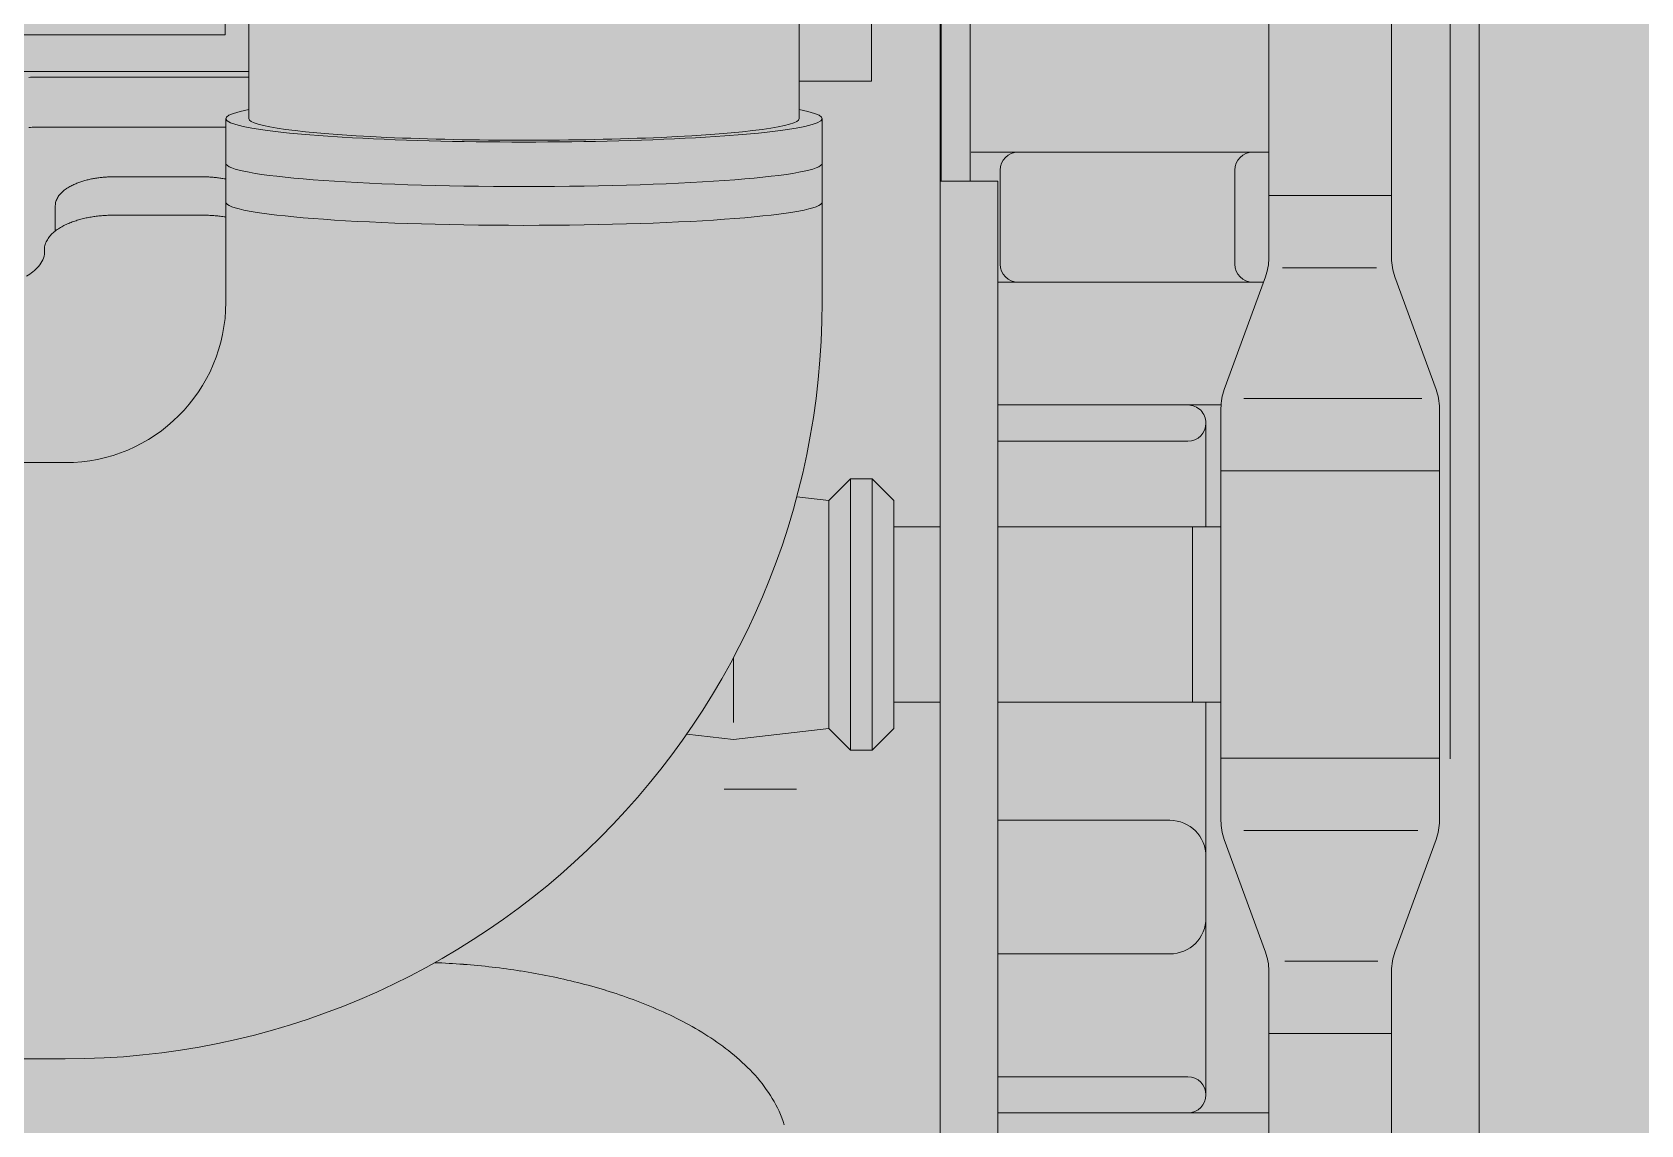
# Model space of a CAD drawing. Header units: millimetres. Extents: x 5121 to 246734, y -48180 to 129206.
# Drawn here: x 75896.1 to 76341.5, y 10486.9 to 10789.5 of the extents above; entities that cross this region are included whole.
import ezdxf

# ---------------------------------------------------------------- set-up
doc = ezdxf.new("R2010")
doc.units = ezdxf.units.MM
for name, color, linetype, lineweight in [('A-FLOR-PATT', 8, 'Continuous', 9), ('G-IMPT', 8, 'Continuous', 9), ('M-EQPM', 50, 'Continuous', 9)]:
    doc.layers.add(name, color=color, linetype=linetype, lineweight=lineweight)

# ---------------------------------------------------------------- blocks, each defined once
blk = doc.blocks.new('TKCS_MAY PHAT DIEN_251105 - TKCS_XREF_260106_MAY PHAT DIEN_dwg_112-2491696-TKCS_MB TỔNG THỂ TẦNG 1')
at = {"layer": 'G-IMPT'}
for p, q in [((19204.42, 25777.34), (19204.42, 26027.34)), ((19345.66, 25965.87), (19345.66, 25617.34)), ((19295.42, 25756), (19295.42, 25844.08)), ((19329.42, 25756), (19329.42, 25844.08)), ((19012.99, 25832.91), (19012.99, 25794.63)), ((19165.39, 25832.91), (19165.39, 25794.63)), ((18936.42, 25807.66), (19012.99, 25807.66)), ((18953.92, 25806.12), (19012.99, 25806.12)), ((19006.64, 25743.83), (19006.64, 25794.63)), ((19171.74, 25743.83), (19171.74, 25794.63)), ((18953.92, 25792.26), (19006.64, 25792.26)), ((19213.02, 25785.34), (19295.42, 25785.34)), ((19221.02, 25780.34), (19221.02, 25754.34)), ((19286.02, 25780.34), (19286.02, 25754.34)), ((18975.42, 25778.51), (19000.42, 25778.51)), ((19006.64, 25777.88), (19006.44, 25777.92)), ((19295.42, 25773.34), (19329.42, 25773.34)), ((18959.42, 25763.51), (18959.42, 25770.51)), ((18975.42, 25767.89), (19000.42, 25767.89)), ((18956.42, 25757.6), (18956.42, 25758.39)), ((19220.42, 25749.34), (19293.96, 25749.34)), ((19283.08, 25719.64), (19294.51, 25750.84)), ((19299.19, 25753.34), (19325.27, 25753.34)), ((19330.33, 25750.84), (19341.76, 25719.64)), ((19220.42, 25715.34), (19282.19, 25715.34)), ((19282.17, 25600.2), (19282.17, 25714.48)), ((19288.47, 25717.14), (19337.77, 25717.14)), ((19342.67, 25600.2), (19342.67, 25714.48)), ((19278.02, 25681.64), (19278.02, 25710.34)), ((19220.42, 25705.34), (19273.02, 25705.34)), ((18936.39, 25699.38), (18962.19, 25699.38)), ((19282.17, 25697.14), (19342.67, 25697.14)), ((19164.7, 25689.95), (19173.62, 25688.94)), ((19191.62, 25681.64), (19204.42, 25681.64)), ((19220.42, 25681.64), (19282.17, 25681.64)), ((19274.32, 25633.04), (19274.32, 25681.64)), ((19147.17, 25645.37), (19147.17, 25627.43)), ((19191.62, 25633.04), (19204.42, 25633.04)), ((19220.42, 25633.04), (19282.17, 25633.04)), ((19278.02, 25524.34), (19278.02, 25633.04)), ((19282.17, 25617.54), (19342.67, 25617.54)), ((19164.63, 25608.94), (19144.63, 25608.94)), ((19220.42, 25600.34), (19268.02, 25600.34)), ((19288.47, 25597.54), (19336.7, 25597.54)), ((19294.51, 25563.84), (19283.08, 25595.04)), ((19330.33, 25563.84), (19341.76, 25595.04)), ((19220.42, 25563.34), (19268.02, 25563.34)), ((19295.42, 25390.6), (19295.42, 25558.68)), ((19299.9, 25561.34), (19325.62, 25561.34)), ((19329.42, 25390.6), (19329.42, 25558.68)), ((19295.42, 25541.34), (19329.42, 25541.34)), ((18936.39, 25534.28), (18962.19, 25534.28)), ((19220.42, 25529.34), (19273.02, 25529.34)), ((19220.42, 25519.34), (19295.42, 25519.34))]:
    blk.add_line(p, q, dxfattribs=at)
at = {"layer": 'G-IMPT', "flags": 128}
for points in [[(19204.72, 25777.34), (19204.72, 26107.74), (19212.72, 26107.74), (19212.72, 25777.34)], [(19353.66, 25268.81), (19353.66, 25617.34), (19353.66, 25965.87)], [(18781.14, 25817.81), (19006.42, 25817.81), (19006.42, 25878.31), (18879.14, 25878.31)], [(19165.39, 25825.02), (19185.39, 25825.02), (19185.39, 25805.02), (19165.39, 25805.02)], [(19204.42, 25457.34), (19220.42, 25457.34), (19220.42, 25777.34), (19204.42, 25777.34), (19204.42, 25457.34), (19204.42, 25207.34)], [(19179.62, 25694.94), (19173.62, 25688.94), (19173.62, 25625.74), (19147.17, 25622.74), (19134.24, 25624.21)], [(19185.62, 25694.94), (19179.62, 25694.94), (19179.62, 25619.74), (19173.62, 25625.74)], [(19179.62, 25619.74), (19185.62, 25619.74), (19185.62, 25694.94), (19191.62, 25688.94), (19191.62, 25625.74), (19185.62, 25619.74)]]:
    blk.add_lwpolyline(points, dxfattribs=at)
at = {"layer": 'G-IMPT'}
for centre, radius, start, end in [((18953.91, 25782.47), 23.65, 92.1671, 94.3655), ((18953.92, 25782.16), 23.95, 89.9991, 92.1689), ((18953.91, 25768.61), 23.65, 92.1671, 94.3655), ((18953.92, 25768.31), 23.95, 89.9991, 92.1689), ((19226.02, 25780.34), 5, 90, 180), ((19291.02, 25780.34), 5, 90, 180), ((18970.04, 25764.14), 13.41, 118.1939, 123.368), ((18971.32, 25761.75), 16.13, 113.91, 118.2131), ((18972.42, 25759.28), 18.83, 110.2378, 113.9228), ((18973.33, 25756.84), 21.43, 107.0092, 110.2465), ((18974.04, 25754.51), 23.86, 104.1074, 107.0153), ((18974.58, 25752.39), 26.05, 101.4454, 104.1119), ((18974.95, 25750.53), 27.95, 98.9655, 101.4489), ((18975.2, 25748.98), 29.52, 96.6181, 98.9683), ((18975.34, 25747.79), 30.72, 94.3632, 96.6204), ((18975.4, 25746.98), 31.53, 92.167, 94.3652), ((18975.42, 25746.57), 31.94, 89.9991, 92.1688), ((19000.42, 25746.57), 31.94, 87.8141, 89.9871), ((19000.44, 25746.99), 31.53, 85.6143, 87.8159), ((19000.5, 25747.8), 30.71, 83.3561, 85.6163), ((19000.64, 25749), 29.5, 81.0059, 83.3584), ((19000.89, 25750.55), 27.93, 78.5241, 81.0087), ((18963.54, 25770.5), 4.12, 163.0347, 179.894), ((18964.29, 25770.26), 4.91, 148.7749, 162.9288), ((18965.56, 25769.5), 6.39, 137.9297, 148.7969), ((18967.06, 25768.15), 8.4, 129.7242, 137.9825), ((18968.59, 25766.32), 10.8, 123.3387, 129.7673), ((18973.78, 25739.39), 28.34, 104.1079, 107.0158), ((18974.42, 25736.87), 30.94, 101.4459, 104.1124), ((18974.87, 25734.66), 33.19, 98.966, 101.4494), ((18975.16, 25732.82), 35.05, 96.6185, 98.9687), ((18975.32, 25731.41), 36.48, 94.3635, 96.6208), ((18975.4, 25730.45), 37.44, 92.1671, 94.3655), ((18975.42, 25729.96), 37.93, 89.9991, 92.1689), ((19000.42, 25729.96), 37.93, 87.8173, 89.9904), ((19000.44, 25730.45), 37.44, 85.6175, 87.8191), ((19000.52, 25731.42), 36.47, 83.3593, 85.6195), ((19000.68, 25732.84), 35.04, 81.0093, 83.3616), ((19000.97, 25734.68), 33.17, 80.1588, 81.012), ((18965.49, 25755.59), 9.98, 129.7237, 137.9815), ((18967.31, 25753.41), 12.82, 123.3385, 129.7667), ((18969.03, 25750.82), 15.93, 118.1939, 123.3678), ((18970.56, 25747.98), 19.15, 113.9103, 118.2132), ((18971.86, 25745.05), 22.36, 110.2382, 113.9231), ((18972.94, 25742.15), 25.45, 107.0096, 110.2469), ((18961.31, 25758.38), 4.89, 163.0222, 179.8936), ((18962.2, 25758.09), 5.83, 148.7738, 162.9172), ((18963.71, 25757.19), 7.58, 137.9288, 148.7956), ((18946.11, 25761.28), 11.52, 308.1821, 318.9229), ((18949.23, 25758.59), 7.4, 318.7364, 335.4586), ((18951.28, 25757.64), 5.14, 335.5648, 359.6368), ((19226.02, 25754.34), 5, 180, 269.9999), ((19291.02, 25754.34), 5, 180, 269.9999), ((19280.42, 25756), 15, 339.8962, 360), ((19344.42, 25756), 15, 180, 200.1038), ((18942.73, 25765.52), 16.94, 301.0054, 308.3062), ((18962.19, 25743.83), 209.55, 270, 0), ((18962.19, 25743.83), 44.45, 270, 0), ((19297.17, 25714.48), 15, 159.8963, 180), ((19327.67, 25714.48), 15, 0, 20.1037), ((19273.02, 25710.34), 5, 359.9999, 90), ((19273.02, 25710.34), 5, 270, 360), ((19268.02, 25590.34), 10, 0, 90), ((19297.17, 25600.2), 15, 180, 200.1038), ((19327.67, 25600.2), 15, 339.8962, 360), ((19268.02, 25573.34), 10, 270, 360), ((19280.42, 25558.68), 15, 0, 20.1037), ((19344.42, 25558.68), 15, 159.8963, 180), ((19056.53, 25352.18), 208.89, 85.6364, 87.8317), ((19056.95, 25357.55), 203.5, 83.3797, 85.6384), ((19057.87, 25365.45), 195.55, 81.0313, 83.3819), ((19059.5, 25375.7), 185.18, 78.552, 81.0341), ((19062.01, 25388.01), 172.61, 75.8926, 78.5554), ((19065.55, 25402.07), 158.11, 72.9903, 75.8971), ((19070.27, 25417.43), 142.04, 69.7605, 72.9964), ((19076.25, 25433.6), 124.8, 66.0868, 69.7692), ((19083.53, 25449.97), 106.89, 61.7997, 66.0995), ((19092.05, 25465.8), 88.91, 56.6499, 61.8188), ((19101.61, 25480.26), 71.58, 50.258, 56.679), ((19111.78, 25492.41), 55.73, 42.0541, 50.3009), ((19121.73, 25501.34), 42.36, 31.2562, 42.1068), ((19273.02, 25524.34), 5, 0, 90), ((19130.13, 25506.43), 32.54, 17.1547, 31.2783), ((19273.02, 25524.34), 5, 270, 360)]:
    blk.add_arc(centre, radius, start, end, dxfattribs=at)
for centre, major_axis, start_param, end_param in [((19089.19, 25794.63), (82.55, 0), 2.746802, 6.677976), ((19089.19, 25794.63), (-76.2, 0), 0, 3.141593), ((19089.19, 25782.29), (82.55, 0), 3.141593, 6.283185), ((19089.19, 25771.56), (82.55, 0), 3.141593, 6.283185)]:
    blk.add_ellipse(centre, major_axis=major_axis, ratio=0.078459, start_param=start_param, end_param=end_param, dxfattribs=at)
blk = doc.blocks.new('TKCS_MAY PHAT DIEN_251105 - TKCS_XREF_260106_MAY PHAT DIEN_dwg_A$C086a2854-2491700-TKCS_MB TỔNG THỂ TẦNG 1')
blk.add_blockref('TKCS_MAY PHAT DIEN_251105 - TKCS_XREF_260106_MAY PHAT DIEN_dwg_112-2491696-TKCS_MB TỔNG THỂ TẦNG 1', (-21109.49, -24617.34))
blk = doc.blocks.new('TKCS_MAY PHAT DIEN_251105 - TKCS_XREF_260106_MAY PHAT DIEN_dwg-2491693-TKCS_MB TỔNG THỂ TẦNG 1')
blk.add_blockref('TKCS_MAY PHAT DIEN_251105 - TKCS_XREF_260106_MAY PHAT DIEN_dwg_A$C086a2854-2491700-TKCS_MB TỔNG THỂ TẦNG 1', (310559.44, 72532))
blk = doc.blocks.new('TKCS_MAY PHAT DIEN_251105 - MÁY PHÁT ĐIỂN-596403-TKCS_MB TỔNG THỂ TẦNG 1')
blk.add_blockref('TKCS_MAY PHAT DIEN_251105 - TKCS_XREF_260106_MAY PHAT DIEN_dwg-2491693-TKCS_MB TỔNG THỂ TẦNG 1', (-303959.44, -77332))

msp = doc.modelspace()

# ---------------------------------------------------------------- hatches: boundary and pattern name
at = {"layer": 'A-FLOR-PATT'}
h = msp.add_hatch(dxfattribs=at)
h.set_pattern_fill('FP_15', color=256, style=0, pattern_type=2)
h.set_pattern_definition([(50, (0, 0), (677.7247, -59.293), [70.866, -779.526]), (355, (0, 0), (-131.1036, 710.731), [56.693, -623.621]), (100.451, (56.5, -4.94), (546.6267, 651.434), [60.227, -662.495]), (46.184, (0, 189), (1008.414, -156.399), [106.299, -1169.289]), (96.636, (84, 175.9), (883.138, 920.431), [90.34, -993.743]), (351.184, (0, 189), (883.146, 920.423), [85.039, -935.431]), (21, (94.5, 141.73), (564.0056, -380.4262), [70.866, -779.526]), (326, (94.5, 141.7), (229.9034, 685.1796), [56.693, -623.621]), (71.451, (141.5, 110), (793.912, 304.7473), [60.227, -662.495]), (37.5, (0, 0), (11.4894, 314.545), [10.394, -605.668, 10.394, -622.676, -625.983]), (37.5, (0, 0), (11.4894, 314.545), [-1249.131, 10.394, -615.589]), (7.5, (0, 0), (248.5691, 372.672), [10.394, -350.55, 10.394, -591.495, -238.582]), (7.5, (0, 0), (248.5691, 372.672), [-962.833, 10.394, -228.189]), (327.5, (-210.7, 0), (504.3984, -21.3116), [10.394, -225.826, 10.394, -726.613, -977.951]), (327.5, (-210.7, 0), (504.3984, -21.3116), [-973.226, 10.394, -967.557]), (317.5, (-305.2, 0), (551.0412, 94.5872), [10.394, -296.692, 10.394, -479.054, -694.487]), (317.5, (-305.2, 0), (551.0412, 94.5872), [-796.534, 10.394, -684.093])])
h.paths.add_polyline_path([(84142.11, 8088.23), (85330.75, 8088.23), (85330.75, 8188.23), (85630.75, 8188.23), (85630.75, 8088.23), (89152.56, 8088.23), (89152.56, 8188.23), (89452.56, 8188.23), (89452.56, 8308.23), (89442.56, 8308.23), (89442.56, 10263.67), (89452.56, 10263.67), (89452.56, 14088.23), (89152.56, 14088.23), (89152.56, 14388.23), (85630.75, 14388.23), (85630.75, 14088.23), (85330.75, 14088.23), (85330.75, 14388.23), (81880.75, 14388.23), (81880.75, 8088.23)])
h.paths.add_polyline_path([(81580.75, 8088.23), (81580.75, 8188.23), (81680.75, 8188.23), (81680.75, 14088.23), (81580.75, 14088.23), (81580.75, 14188.23), (76452.56, 14188.23), (76452.56, 14088.23), (76365.06, 14088.23), (76365.06, 12988.23), (76265.06, 12988.23), (76265.06, 14088.23), (76152.56, 14088.23), (76152.56, 14188.23), (71752.56, 14188.23), (71752.56, 14088.23), (71652.56, 14088.23), (71652.56, 11838.23), (72752.56, 11838.23), (72752.56, 11775.73), (71652.56, 11775.73), (71652.56, 11650.73), (72752.56, 11650.73), (72752.56, 11550.73), (71652.56, 11550.73), (71652.56, 11425.73), (72752.56, 11425.73), (72752.56, 11325.73), (71652.56, 11325.73), (71652.56, 11200.73), (72752.56, 11200.73), (72752.56, 11100.73), (71652.56, 11100.73), (71652.56, 10975.73), (72752.56, 10975.73), (72752.56, 10875.73), (71652.56, 10875.73), (71652.56, 10763.23), (74017.4, 10763.23), (74017.4, 10713.23), (72752.56, 10713.23), (72752.56, 10650.73), (71652.56, 10650.73), (71652.56, 10525.73), (72752.56, 10525.73), (72752.56, 10463.23), (74017.4, 10463.23), (74017.4, 10413.23), (71652.56, 10413.23), (71652.56, 10300.73), (72752.56, 10300.73), (72752.56, 10200.73), (71652.56, 10200.73), (71652.56, 10075.73), (72752.56, 10075.73), (72752.56, 9975.73), (71652.56, 9975.73), (71652.56, 9850.73), (72752.56, 9850.73), (72752.56, 9750.73), (71652.56, 9750.73), (71652.56, 9625.73), (72752.56, 9625.73), (72752.56, 9525.73), (71652.56, 9525.73), (71652.56, 9400.73), (72752.56, 9399.36), (72752.56, 9338.23), (71652.56, 9338.23), (71652.56, 8188.23), (71752.56, 8188.23), (71752.56, 8088.23), (76152.56, 8088.23), (76152.56, 8188.23), (76452.56, 8188.23), (76452.56, 8088.23), (79203.3, 8088.23)])
h.paths.add_polyline_path([(75117.57, 9588.23), (73752.56, 9588.23), (73755.56, 9808.23), (73785.56, 9838.23), (73815.56, 9808.23), (73845.56, 9838.23), (73852.56, 9838.23), (73852.56, 9728.23), (74232.56, 9731.83), (74609.1, 9825.05), (75011.5, 9827.03), (75042, 9840.59), (75057.29, 9875.85), (75057.29, 9905.2), (75091.89, 9905.2), (75077.09, 9863.23), (75090.11, 9838.77), (75103.35, 9832.43), (75118.56, 9832.43), (75133.09, 9841.02), (75138.83, 9852.04), (75158.71, 9904.17), (75767.99, 9897.06), (76003.49, 9913.58), (76003.49, 9923.23), (77286.54, 9923.23), (77286.54, 10013.23), (77184.84, 10013.23), (77184.84, 10237.2), (77465.69, 10237.2), (77465.69, 10103.92), (78017.35, 10103.92), (78017.35, 11072.54), (77465.69, 11072.54), (77465.69, 10939.26), (77184.84, 10939.26), (77184.84, 11163.23), (77286.54, 11163.23), (77286.54, 11253.23), (76076.49, 11253.23), (76076.49, 11262.88), (76066.99, 11266.88), (75086.99, 11279.4), (74936.87, 11270.25), (74232.56, 11448.23), (73852.56, 11448.23), (73852.56, 11338.23), (73845.56, 11338.23), (73815.56, 11368.23), (73785.56, 11338.23), (73755.56, 11368.23), (73752.56, 11368.23), (73755.56, 11588.23), (78052.56, 11588.23), (78052.56, 9588.23), (75767.99, 9588.23)])
h.paths.add_polyline_path([(75677.49, 10238.23), (74127.49, 10238.23), (74127.49, 10413.23), (74037.59, 10413.23), (74037.59, 10463.23), (74127.49, 10463.23), (74127.49, 10713.23), (74037.59, 10713.23), (74037.59, 10763.23), (74127.49, 10763.23), (74127.49, 10938.23), (75727.49, 10938.23), (75727.49, 10238.23)])
h.paths.add_polyline_path([(74777.49, 10288.23), (75677.49, 10288.23), (75677.49, 10888.23), (74177.49, 10888.23), (74177.49, 10288.23), (74264.5, 10288.23)])
h.paths.add_polyline_path([(72577.56, 12968.23), (72577.56, 12988.23), (72627.56, 12988.23), (72627.56, 12968.23)])
h.paths.add_polyline_path([(78290.06, 12988.23), (78290.06, 14088.23), (78352.56, 14088.23), (78352.56, 12988.23)])
h.paths.add_polyline_path([(77715.06, 12988.23), (77615.06, 12988.23), (77615.06, 14088.23), (77715.06, 14088.23)])
h.paths.add_polyline_path([(77940.06, 12988.23), (77840.06, 12988.23), (77840.06, 14088.23), (77940.06, 14088.23)])
h.paths.add_polyline_path([(78165.06, 12988.23), (78065.06, 12988.23), (78065.06, 14088.23), (78165.06, 14088.23)])
h.paths.add_polyline_path([(77390.06, 12988.23), (77390.06, 14088.23), (77490.06, 14088.23), (77490.06, 12988.23)])
h.paths.add_polyline_path([(76590.06, 12988.23), (76490.06, 12988.23), (76490.06, 14088.23), (76590.06, 14088.23)])
h.paths.add_polyline_path([(76815.06, 12988.23), (76715.06, 12988.23), (76715.06, 14088.23), (76815.06, 14088.23)])
h.paths.add_polyline_path([(77040.06, 12988.23), (76940.06, 12988.23), (76940.06, 14088.23), (77040.06, 14088.23)])
h.paths.add_polyline_path([(77265.06, 12988.23), (77165.06, 12988.23), (77165.06, 14088.23), (77265.06, 14088.23)])
h.paths.add_polyline_path([(76140.06, 12988.23), (76040.06, 12988.23), (76040.06, 14088.23), (76140.06, 14088.23)])
h.paths.add_polyline_path([(75852.56, 12988.23), (75852.56, 14088.23), (75915.06, 14088.23), (75915.06, 12988.23)])

# ---------------------------------------------------------------- block references
at = {"layer": 'M-EQPM'}
msp.add_blockref('TKCS_MAY PHAT DIEN_251105 - MÁY PHÁT ĐIỂN-596403-TKCS_MB TỔNG THỂ TẦNG 1', (71452.56, 14388.23), dxfattribs=at)

doc.saveas('drawing.dxf')
